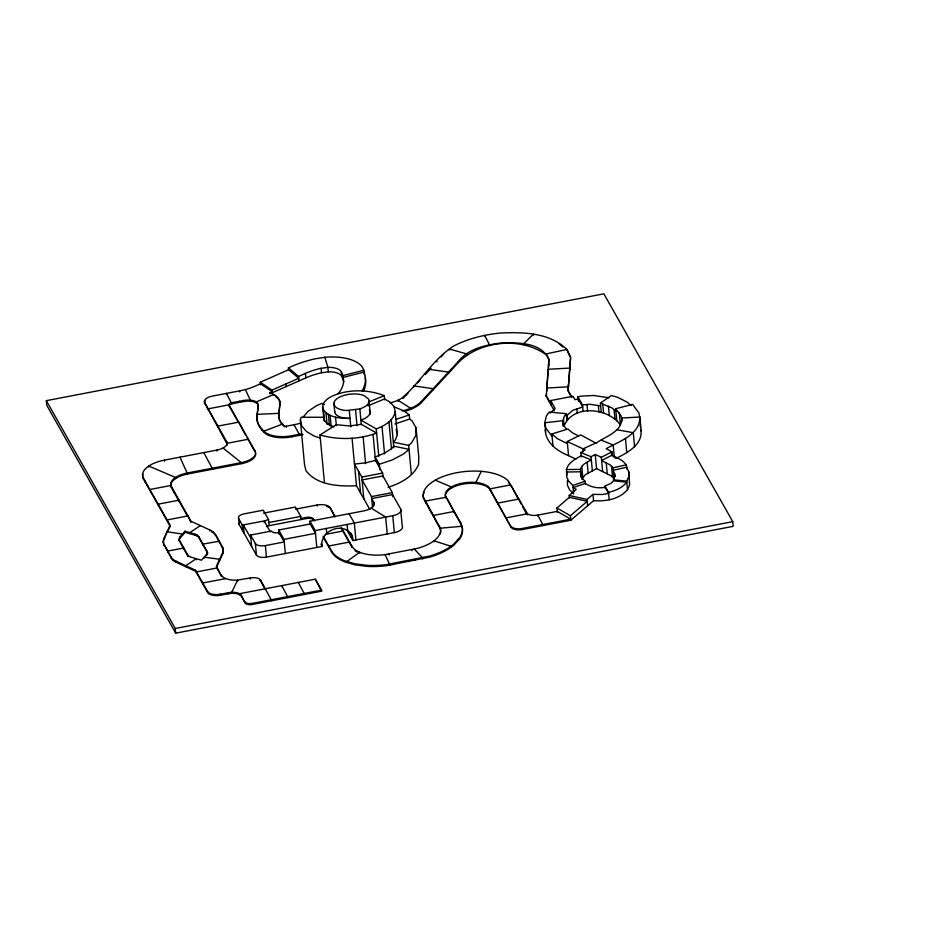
<?xml version="1.0" encoding="UTF-8"?>
<svg xmlns="http://www.w3.org/2000/svg" width="927" height="927" viewBox="0 0 927 927"><rect width="100%" height="100%" fill="white"/><g stroke="black" fill="none" stroke-linecap="round" stroke-linejoin="round"><path stroke-width="1.39" d="M223.256 549.838L223.349 551.31A27.439 12.758 -5.3 0 1 222.7 553.825L216.489 567.347L221.599 576.385L216.397 566.293L222.607 552.77A27.439 12.758 -5.3 0 0 223.245 550.244L223.256 549.746A27.439 12.758 -5.3 0 0 222.41 546.849L215.493 534.612A26.362 12.26 -5.3 0 0 213.28 532.086L212.781 531.704A26.362 12.26 -5.3 0 0 209.803 529.966L190.892 521.217L170.869 485.481A22.341 10.382 -5.3 0 1 187.497 472.955L241.321 462.643A18.98 8.818 -5.3 0 0 254.995 450.881L228.969 404.832A3.708 1.727 -5.3 0 1 231.727 402.758L243.581 400.487A11.727 5.446 -5.3 0 1 258.135 405.041L257.127 415.423A72.955 33.917 -5.3 0 0 262.237 430.371L263.963 432.237A23.812 11.066 -5.3 0 0 291.808 436.814L299.803 435.273A54.056 25.122 -5.3 0 0 302.99 434.612M394.079 406.849L403.987 410.893L409.282 414.937L409.664 419.097L412.156 420.951L416.084 427.915L415.864 435.412L411.507 442.921L408.656 445.366L393.338 442.202L395.586 439.676L397.335 434.45M554.276 410.661L546.258 396.478L548.877 358.992C540.638 342.04 517.533 342.526 501.298 342.955C485.818 344.902 468.309 348.517 458.251 361.553L421.345 401.484A32.723 15.214 -5.3 0 1 402.109 410.939M548.517 367.903L548.969 360.058L546.27 353.917L566.872 349.433L570.557 357.022L568.054 391.148L570.65 358.077M546.258 396.478L546.455 394.01M546.64 391.553L548.228 369.259L569.688 368.077L569.792 369.131M257.127 415.423L258.227 406.096M343.732 382.051A65.632 30.51 -5.3 0 0 343.361 380.058L341.101 375.331A15.377 7.149 -5.3 0 0 328.309 371.82L320.649 372.921A52.63 24.461 -5.3 0 0 307.185 377.289L270.024 393.708L269.931 392.654L274.798 395.029A33.754 15.689 -5.3 0 1 279.942 401.565L278.853 415.528A50.985 23.696 -5.3 0 0 279.166 419.143M562.782 422.133L564.161 416.571L566.27 413.674L549.19 412.028L546.478 415.748L544.624 423.222L545.064 425.62M369.896 509.537L356.478 485.818C339.085 486.374 317.428 485.736 305.922 470.615L304.496 464.45L300.36 419.885L301.182 417.277L323.662 417.231L324.45 420.534L326.988 423.512L333.836 426.907M367.88 405.806L384.578 398.946L390.163 402.144L394.091 406.686L395.226 411.739C393.454 420.916 384.288 425.864 376.246 428.9L360.893 420.082A17.659 8.204 -5.3 0 0 369.653 410.302L369.294 409.885M566.907 475.03L566.397 469.572C568.321 462.434 575.273 459.224 581.113 455.783L591.345 459.943C587.115 462.225 581.785 464.207 580.406 469.352L581.171 477.532M581.878 479.259L585.204 474.809L596.559 468.633L611.136 475.829L614.033 478.714L613.025 467.799L610.128 464.914L601.623 460.545L612.226 455.053L622.284 460.707L626.397 464.809L626.779 468.9M425.481 502.121L425.389 501.067L446.223 497.243L446.327 498.297L445.528 496.884A22.851 10.626 -5.3 0 1 462.55 484.184A22.851 10.626 -5.3 0 1 489.236 488.517L511.159 527.289A9.085 4.229 -5.3 0 0 522.168 529.56L570.812 520.244L593.57 500.673C605.563 501.565 619.363 499.34 627.498 489.641L626.71 481.159L628.807 476.571L628.773 471.82L626.629 467.243L613.245 470.244L615.041 476.316M627.498 489.641L629.584 485.041L628.773 471.82M239.653 594.752L239.548 593.697L315.319 579.178L321.507 590.128L321.611 591.183L252.19 604.485A5.747 2.677 -5.3 0 1 245.215 603.048L241.449 596.397A10.776 5.006 -5.3 0 0 231.182 593.35L220.464 595.227A10.533 4.902 -5.3 0 1 207.706 592.608L195.678 571.345L176.13 562.214A22.341 10.382 -5.3 0 1 173.627 560.754L173.21 560.429A22.341 10.382 -5.3 0 1 171.356 558.309L164.253 544.867A30.278 14.079 -5.3 0 1 163.326 541.669L163.337 541.113A30.278 14.079 -5.3 0 1 164.044 538.332L170.07 525.203L143.453 478.17A29.108 13.523 -5.3 0 1 164.415 460.14L216.964 450.07A13.546 6.292 -5.3 0 0 227.127 443.303L248.39 439.224L248.494 440.279L247.103 437.834M163.917 539.943A30.278 14.079 -5.3 0 1 164.149 539.387L167.057 531.774L182.526 534.079L182.619 535.134M167.764 531.519L170.174 526.269L143.558 479.224A29.108 13.523 -5.3 0 1 142.955 473.975M481.31 471.333L475.389 483.465M550.151 413.129L555.146 408.459L550.661 400.545L573.048 396.258L574.995 399.688L578.147 398.992L582.689 407.023L572.654 410.371L566.478 415.817M575.864 459.05L568.552 455.667L567.243 441.519L580.708 434.902L596.084 443.233C605.03 436.385 622.434 432.075 621.704 417.984L639.897 417.046C639.978 435.03 618.935 441.356 606.177 448.703L611.924 451.82L612.318 456.072M615.702 458.506C627.011 453.094 642.944 444.705 640.963 429.885M390.058 402.886A24.647 11.46 -5.3 0 0 404.543 395.771C421.878 380.024 433.998 358.39 453.998 345.841C468.402 338.482 484.253 334.74 500.267 333.036C523.025 331.982 549.526 332.515 566.872 349.433L570.035 356.814M441.171 356.907L443.627 354.044M302.735 417.532L308.031 411.368L316.292 405.794L322.017 403.315L324.357 404.566M180.035 536.93L185.018 531.229L194.716 534.056A11.53 5.353 -5.3 0 1 196.918 534.949L197.277 535.169A11.53 5.353 -5.3 0 1 198.795 536.675L207.196 551.507A8.528 3.963 -5.3 0 1 207.428 552.793L207.37 553.013A8.528 3.963 -5.3 0 1 206.744 554.114L201.414 560.209L191.078 557.197A9.189 4.276 -5.3 0 1 189.328 556.478L189.038 556.316A9.189 4.276 -5.3 0 1 187.822 555.111L179.444 540.302A11.043 5.133 -5.3 0 1 179.143 538.645L179.212 538.355A11.043 5.133 -5.3 0 1 180.035 536.93L180.128 537.984A11.043 5.133 -5.3 0 0 179.305 539.41L179.247 539.699A11.043 5.133 -5.3 0 0 179.317 540.823M180.128 537.984L185.11 532.283L185.018 531.229M404.462 411.426A32.723 15.214 -5.3 0 0 421.449 402.538L458.344 362.608C479.862 340.487 521.495 336.443 546.374 354.971M405.551 395.841L408.286 392.874M417.602 382.805L420.476 379.699M425.273 374.508L431.055 368.251M569.213 495.47L576.246 489.421L573.118 487.625L585.273 483.407C591.009 487.312 598.332 488.691 605.111 487.231L608.633 493.454L602.121 494.497L592.99 494.369L587.081 499.456L569.213 495.47L569.445 497.996M557.382 512.434L556.965 507.973L569.375 497.301L587.243 501.287L570.395 515.771L570.812 520.244M601.264 412.608L600.395 403.129L611.333 395.528L617.255 397.185L627.081 402.075L631.136 405.458M200.348 525.586L189.873 532.643L189.965 533.697M320 434.96L336.269 424.705L349.78 425.98L361.287 424.265L376.64 433.083C358.714 439.653 338.332 440.186 320 434.96L324.427 482.631M581.206 456.791L580.812 452.55L585.227 449.85L567.243 441.519M580.812 452.55L591.044 456.71L595.238 454.485L601.333 457.312L611.924 451.82M595.713 443.036L583.071 448.853L583.338 451.681M288.633 370.093L288.424 367.857L291.97 366.292A74.6 34.67 -5.3 0 1 314.844 358.876L324.832 357.301A37.393 17.381 -5.3 0 1 362.608 367.671L363.836 370.221L364.253 374.682M260.313 382.225L288.598 369.699L298.749 378.274L272.017 390.105L260.313 382.225L260.557 384.844M288.424 367.857L298.575 376.432L306.767 372.816A52.63 24.461 -5.3 0 1 320.232 368.448L327.903 367.359A15.377 7.149 -5.3 0 1 340.684 370.87L342.955 375.597L343.361 380.058M269.931 392.654L272.167 391.669L260.452 383.79L255.667 385.91A41.483 19.282 -5.3 0 1 239.618 390.87L212.445 396.084A10.776 5.006 -5.3 0 0 204.682 402.758L227.231 444.357A13.546 6.292 -5.3 0 1 227.092 445.192M368.853 401.947L384.265 395.609L384.659 399.85M585.076 481.229L582.179 478.344L580.65 475.087L580.638 471.785L566.629 472.017L566.652 476.768L568.796 481.345L572.921 485.447L585.076 481.229L585.343 484.056M604.995 486.061L611.113 483.268L613.523 480.823L626.803 482.179C622.295 487.776 615.435 490.881 608.529 492.295L604.995 486.061L605.227 488.552M395.899 419.41L409.282 414.937M394.937 423.963L409.664 419.039M379.282 464.276L392.248 459.943L403.697 453.906L409.027 449.328L393.697 446.165L391.449 448.691L384.485 453.21L375.145 456.976L379.282 464.276L379.792 469.873M388.1 487.301C400.267 483.384 413.175 476.837 418.564 464.554L418.784 457.069L416.084 427.915M552.979 445.98L551.866 434.01L567.915 428.969L572.689 432.944L578.796 435.991M323.268 537.231L331.599 551.947A50.892 23.662 -5.3 0 0 344.427 561.739L354.832 564.821L366.999 566.374A50.892 23.662 -5.3 0 0 386.733 565.667L430.082 557.034A58.146 27.022 -5.3 0 0 448.68 548.923L453.384 545.621L460.001 538.436A58.146 27.022 -5.3 0 0 462.167 527.312L460.649 522.724L445.423 495.829A22.851 10.626 -5.3 0 1 462.457 483.129A22.851 10.626 -5.3 0 1 489.132 487.463L511.159 527.289M342.955 375.597L363.836 370.221M616.803 420.673L615.69 408.714L632.608 404.392L638.923 412.955L639.85 417.915M333.905 403.326L334.38 405.423A17.659 8.204 -5.3 0 0 346.466 410.534L359.861 408.911A17.659 8.204 -5.3 0 0 368.61 399.131L364.276 395.69A17.659 8.204 -5.3 0 0 345.215 395.041A17.659 8.204 -5.3 0 0 333.905 403.326L334.705 411.924M341.263 527.382L352.017 546.374A30.556 14.206 -5.3 0 0 385.122 554.613L416.675 548.541A38.146 17.729 -5.3 0 0 432.434 541.878L435.25 539.757A38.146 17.729 -5.3 0 0 440.325 528.205L423.338 497.162A44.508 20.695 -5.3 0 1 456.582 472.747A44.508 20.695 -5.3 0 1 508.263 480.893L527.428 513.778A9.34 4.345 -5.3 0 0 537.834 515.111L557.289 511.38L570.708 519.19L522.075 528.506A9.085 4.229 -5.3 0 1 511.067 526.235M613.025 467.799L626.397 464.809M578.355 401.217L577.95 396.837L581.102 396.142L593.581 395.493L609.363 397.776M577.95 396.837L582.492 404.879L590.059 404.288L600.661 405.991M280.139 404.67L280.035 403.616L278.749 414.473A50.985 23.696 -5.3 0 0 281.738 423.199L284.149 425.864A1.854 0.857 -5.3 0 0 286.316 426.211L296.2 424.288A32.074 14.913 -5.3 0 0 299.861 423.349M323.164 536.177L331.495 550.893A50.892 23.662 -5.3 0 0 344.334 560.684L354.74 563.767L366.907 565.319A50.892 23.662 -5.3 0 0 386.629 564.613L429.989 555.98A58.146 27.022 -5.3 0 0 448.587 547.869L453.291 544.566L459.908 537.382A58.146 27.022 -5.3 0 0 462.063 526.258L440.325 528.205L440.429 529.259A38.146 17.729 -5.3 0 1 440.302 533.906M46.35 400.661L603.859 293.836L732.759 521.658L733.187 526.339L175.678 633.164L46.779 405.342L46.35 400.661L175.249 628.483L175.678 633.164M238.135 421.97L229.073 405.887A3.708 1.727 -5.3 0 1 231.831 403.813L243.685 401.542A11.727 5.446 -5.3 0 1 258.193 405.238M278.981 414.415L278.888 413.349L257.022 414.369A72.955 33.917 -5.3 0 0 262.144 429.317L263.859 431.182A23.812 11.066 -5.3 0 0 291.715 435.748L299.711 434.218A54.056 25.122 -5.3 0 0 301.843 433.79M171.402 486.779L171.507 487.834L170.974 486.536A22.341 10.382 -5.3 0 1 187.59 474.01L241.414 463.697A18.98 8.818 -5.3 0 0 255.539 453.048M382.642 473.071L375.47 460.395L365.551 462.886L354.462 464.045L361.82 477.069L382.642 473.071L383.013 477.162M263.535 513.152L295.435 507.046L300.73 516.397L301.02 519.549M295.632 509.143L317.08 505.03A10.776 5.006 -5.3 0 1 330.139 507.718L335.238 516.721M392.33 492.608L382.909 475.957L362.086 479.943L371.507 496.594L392.33 492.608L392.7 496.652M244.102 533.268L243.326 524.937L264.149 520.951L270.313 531.843M268.83 522.515L300.73 516.397M300.927 518.494L306.373 517.451A5.794 2.7 -5.3 0 1 313.396 518.9L314.496 520.858M266.501 526.548A5.84 2.711 -5.3 0 1 269.12 525.667L306.466 518.506A5.794 2.7 -5.3 0 1 313.488 519.954L313.396 518.9M310.209 523.975L278.726 530.012L284.01 539.363L315.504 533.326L310.209 523.975L309.954 521.217L363.511 510.951A14.172 6.593 -5.3 0 0 373.732 502.167L371.692 498.575L392.515 494.589L400.638 508.958L402.202 525.864A10.915 5.075 -5.3 0 1 394.346 532.619L352.851 540.568L347.555 531.217M250.568 535.041L271.379 531.055A6.257 2.908 -5.3 0 0 278.957 532.608L284.253 541.971L265.377 545.586A8.262 3.835 -5.3 0 1 255.365 543.535L250.568 535.041L251.634 546.582M309.954 521.217L315.25 530.568L392.77 515.713A10.915 5.075 -5.3 0 0 400.638 508.958M325.25 534.415L343.291 530.962L343.384 532.017M269.12 525.667L268.552 519.56L263.268 510.198L243.986 513.894A7.428 3.453 -5.3 0 0 238.633 518.494L239.201 524.601L256.443 555.064A8.262 3.835 -5.3 0 0 266.443 557.127L322.237 546.432L321.854 542.272A16.362 14.183 -29.5 0 1 346.072 529.723M225.771 578.587L202.77 582.99L202.862 584.045M271.738 600.742L260.557 580.093A8.517 3.963 -5.3 0 0 250.244 577.973L237.636 580.105A16.929 7.868 -5.3 0 1 221.507 575.331M164.253 544.867L171.263 557.243A22.341 10.382 -5.3 0 0 173.117 559.375L173.523 559.699A22.341 10.382 -5.3 0 0 176.026 561.159L195.574 570.29L207.613 591.553A10.533 4.902 -5.3 0 0 220.371 594.172L231.09 592.295A10.776 5.006 -5.3 0 1 241.356 595.343L245.215 603.048M245.122 601.994A5.747 2.677 -5.3 0 0 252.086 603.431L321.507 590.128M175.249 628.483L732.759 521.658M545.679 432.237L544.798 422.758L562.793 420.719L563.616 425.099L566.304 429.282M566.397 469.572L580.406 469.352M626.71 481.159L613.419 479.804L614.798 476.791L614.775 473.488M384.265 395.609C367.382 389.143 347.196 388.923 330.707 396.837A29.2 13.581 -5.3 0 0 322.677 406.605L323.465 409.908C329.467 417.95 340.823 418.459 350.012 418.378L347.196 418.367A17.659 8.204 -5.3 0 1 335.099 413.268L334.635 411.159M617.127 429.769L633.28 432.7L634.589 446.837M600.395 403.129L612.017 407.938L615.922 411.194M185.11 532.283L194.821 535.111A11.53 5.353 -5.3 0 1 197.022 536.003L197.381 536.223A11.53 5.353 -5.3 0 1 198.899 537.73L207.289 552.562A8.528 3.963 -5.3 0 1 207.521 553.848L207.405 552.874M320.29 438.065L314.334 436.153L306.547 431.576L301.785 426.038L300.36 419.885M601.183 440.128L613.164 445.006L614.346 457.741M435.261 480.163L451.403 486.988L451.507 488.042M567.44 443.697L557.614 438.807L551.866 434.01M568.552 455.667C557.521 451.24 545.667 442.874 545.238 429.838M556.965 507.973L570.395 515.771M371.136 508.077L385.667 517.081L387.243 533.987M346.107 529.711C350.186 531.727 353.326 535.852 352.851 540.568M223.059 448.031L241.321 462.643L241.414 463.697M615.69 408.714L621.09 415.783L621.913 420.163M552.098 436.501L545.771 427.926L544.798 422.758M559.213 343.871L562.944 347.057M527 514.358L527.521 514.833L527.428 513.778L506.304 517.822L506.397 518.877M573.709 493.917L569.584 489.815L567.44 485.238L567.417 480.487M414.311 549.074L422.677 557.915L422.77 558.969M508.355 481.947L509.931 484.543M293.986 424.751L299.803 435.273M567.95 390.082L572.017 397.266M568.726 392.341L571.438 397.127M546.154 395.423L550.986 403.952M518.228 498.993L511.542 486.304M520.986 503.871L518.772 499.074L497.95 503.071L498.054 504.126M522.388 506.362L526.617 513.836L526.524 512.782M453.071 510.209L460.742 523.778L460.649 522.724M424.068 492.341A44.508 20.695 -5.3 0 0 423.43 498.216L440.429 529.259M349.05 513.72L354.346 523.083L355.91 539.989M350.487 532.898L352.469 536.409M334.693 516.652L330.139 507.718M341.368 528.436L352.109 547.428L352.017 546.374M320.916 544.091L322.237 546.432M245.725 435.4L238.726 422.133L217.915 426.13L218.007 427.185M249.154 441.449L255.087 451.936L254.995 450.881M321.611 591.183L315.319 579.178M204.682 402.758L226.709 441.692L227.231 444.357M298.343 582.434L304.635 594.439M203.813 452.596L212.712 469.189M243.326 524.937L250.858 538.251M238.633 518.494L243.534 527.162M259.827 580.244A8.517 3.963 -5.3 0 1 260.649 581.148L264.844 588.564M222.758 548.378A27.439 12.758 -5.3 0 0 222.515 547.903L215.493 534.612M172.109 488.911L187.312 515.771M180.162 542.457L187.926 556.165A9.189 4.276 -5.3 0 0 188.227 556.594M245.342 389.56L250.858 401.24M385.122 554.613L389.989 565.146M179.977 457.162L187.59 474.01M461.217 524.949L462.167 527.312M324.832 357.301L327.903 367.359L328.309 371.82M396.2 429.398L397.046 433.187M640.036 424.925L640.476 427.266M639.897 417.046L641.206 431.182M625.458 438.506L626.768 452.654M621.704 417.984L621.878 421.356M619.294 413.002L620.406 424.972C608.39 407.776 572.886 403.987 564.091 425.957L563.477 419.352M614.103 409.688L614.983 419.166M608.425 406.153L609.306 415.632M611.368 452.109L611.635 454.937M611.53 466.316L612.538 477.22M602.712 403.778L603.593 413.257M606.212 462.666L607.22 473.581M608.529 492.295L609.213 499.757M598.332 405.342L598.946 411.959M601.333 457.312L602.643 471.449M595.238 454.485L596.559 468.633M587 404.45L587.614 411.067M591.044 456.71L592.353 470.858M592.99 494.369L593.57 500.673M582.492 404.879L583.106 411.484M587.15 462.167L588.158 473.071M587.081 499.456L587.66 505.76M576.803 408.587L577.22 413.06M581.774 466.339L582.793 477.254M569.92 365.111L570.024 366.165M568.355 384.925L568.46 385.98M568.309 387.892L568.205 386.837L546.745 388.031L546.837 389.085M567.162 414.879L567.567 419.352M566.27 413.674L566.884 420.29M572.921 485.447L573.581 492.654M563.06 422.179L563.442 426.246M562.793 420.719L563.292 426.142M548.61 364.427L548.703 365.481M550.661 400.545L551.078 405.006M533.662 335.145L533.558 334.091L523.697 343.662L523.801 344.717M543.234 525.528L537.834 515.111L537.938 516.165M522.075 528.506L522.168 529.56M516.837 495.655L516.93 496.71M510.789 485.957L510.684 484.891L489.931 488.877L490.024 489.931M489.966 345.678L484.624 335.342L484.717 336.397M496.015 499.641L496.119 500.696M490.719 490.29L490.823 491.345M466.594 354.937L466.49 353.882L449.398 348.981L449.502 350.035M458.251 361.553L458.344 362.608M448.598 373.164L448.494 372.109L429.004 369.294L429.108 370.348M454.357 512.492L454.265 511.437L433.442 515.424L433.546 516.478M452.33 508.019L452.422 509.074L447.034 498.656M436.791 360.87L436.895 361.936M451.032 547.266L450.939 546.212L433.848 540.823L433.94 541.878M433.28 389.734L433.176 388.68L413.662 385.899L413.755 386.953M439.421 525.98L439.514 527.034M421.345 401.484L421.449 402.538M431.507 512.005L431.611 513.06M426.211 502.643L426.316 503.697M410.777 409.328L410.673 408.274L397.95 400.255L398.042 401.31M404.543 395.771L404.647 396.826M408.656 445.366L411.368 474.52M415.018 559.387L415.122 560.441M411.947 549.607L412.04 550.661M395.226 411.739L397.37 434.798M408.853 560.568L408.946 561.623M391.229 419.491L393.848 447.753M388.969 422.017L391.507 449.386M392.77 515.713L394.346 532.619M382.005 426.524L384.554 453.894M393.152 563.57L393.257 564.624M389.039 553.987L389.131 555.041M376.246 428.9L378.795 456.269M373.06 434.485L375.539 461.183M369.085 401.229L370.279 414.126M373.732 502.167L373.987 504.983M371.507 496.594L372.515 507.382M363.141 436.976L365.609 463.627M359.861 408.911L361.321 424.67M355.574 409.989L357.034 425.748M361.82 477.069L363.836 498.83M358.552 471.287L360.568 493.048M352.051 438.135L356.478 485.818M349.294 410.545L350.8 426.872M359.815 553.315L359.722 552.249L346.802 561.542L346.895 562.596M341.46 371.912L341.878 376.374M349.653 543.083L349.549 542.028L328.737 546.015L328.83 547.069M347.115 524.462L347.695 530.719M335.574 417.196L336.362 425.678M330.116 415.377L331.171 426.698M328.367 414.311L329.409 425.632M326.003 412.897L327.046 424.218M321.136 368.239L321.542 372.712M323.465 409.908L324.52 421.229M322.677 406.605L323.929 420.105M331.495 550.893L331.599 551.947M326.292 528.448L326.756 533.431M305.423 373.396L305.84 377.868M317.08 505.03L317.185 506.084M315.25 530.568L316.814 547.475M298.575 376.432L298.992 380.893M306.373 517.451L306.466 518.506M291.715 435.748L291.808 436.814M285.945 383.94L286.188 386.559M286.316 426.211L286.408 427.277M284.149 425.864L284.253 426.918M282.608 425.145L282.515 424.091L263.859 431.182L263.963 432.237M273.859 395.528L273.766 394.473L256.304 401.912L256.408 402.967M272.017 390.105L272.26 392.724M284.01 539.363L285.331 553.512M288.065 597.602L281.785 585.609L281.878 586.664M278.726 530.012L279.12 534.253M262.144 429.317L262.237 430.371M265.377 545.586L266.443 557.127M260.557 580.093L260.649 581.148M243.581 400.487L243.685 401.542M255.365 543.535L256.443 555.064M239.618 390.87L239.722 391.936M239.409 401.287L239.502 402.341M250.244 577.973L250.336 579.027M252.086 603.431L252.19 604.485M233.21 402.48L233.303 403.535M231.831 403.813L226.431 393.407L226.536 394.462M242.098 524.624L242.665 530.731M229.154 406.107L228.969 404.832L208.123 408.83L208.227 409.885M241.356 595.343L241.449 596.397M226.709 441.692L226.814 442.747M237.741 581.159L237.636 580.105L231.182 593.35M216.964 450.07L217.057 451.136M228.309 592.654L228.401 593.709M222.41 546.849L222.515 547.903M222.607 552.77L222.7 553.825M207.335 407.428L207.428 408.483M219.317 542.249L219.212 541.194L203.001 544.091L203.094 545.146M219.734 560.302L219.629 559.248L204.079 557.162L204.172 558.216M220.371 594.172L220.464 595.227M217.416 568.981L217.312 567.927L196.501 571.913L196.594 572.979M213.198 532.017L213.291 533.071M209.803 529.966L209.896 531.02M207.196 551.507L207.289 552.562M206.744 554.114L206.837 555.169M207.613 591.553L207.706 592.608M198.795 536.675L198.899 537.73M197.15 535.088L197.254 536.142M194.716 534.056L194.821 535.111M196.339 559.757L196.246 558.703L185.806 565.725L185.898 566.779M190.892 521.217L190.985 522.272L187.903 515.933L167.08 519.92L167.184 520.974M195.574 570.29L195.678 571.345M187.822 555.111L187.926 556.165M183.894 549.039L183.789 547.984L167.764 551.055L167.857 552.11M179.085 501.229L178.981 500.174L158.169 504.161L158.262 505.215M175.585 478.529L175.493 477.475L148.784 466.038L148.876 467.092M179.444 540.302L179.548 541.356A11.043 5.133 -5.3 0 1 179.409 541.09M174.438 492.144L174.531 493.199M170.974 486.536L170.869 485.481L149.873 489.502L149.965 490.557M176.026 561.159L176.13 562.214M164.415 460.14L164.519 461.194M173.187 559.433L173.279 560.487M171.263 557.243L171.356 558.309M164.044 538.332L164.149 539.387M163.326 541.577L163.43 542.643M147.555 485.412L147.66 486.466M145.099 481.078L145.203 482.133M143.453 478.17L143.558 479.224M239.201 524.601A7.428 3.453 -5.3 0 1 239.572 522.353M264.172 522.48A5.84 2.711 -5.3 0 1 268.552 519.56M326.478 506.327A10.776 5.006 -5.3 0 1 327.521 506.698M328.425 507.127A10.776 5.006 -5.3 0 1 329.201 507.625M357.231 552.075A30.556 14.206 -5.3 0 1 355.064 550.673M275.806 396.721A33.754 15.689 -5.3 0 1 280.035 402.619M365.122 377.289A87.601 40.718 -5.3 0 1 363.743 390.788M338.135 393.593A65.632 30.51 -5.3 0 0 343.117 377.44L364.01 372.063A87.601 40.718 -5.3 0 1 362.098 390.881M403.824 397.637A24.647 11.46 -5.3 0 1 402.874 398.436M281.843 424.253A50.985 23.696 -5.3 0 1 280.661 422.608M279.769 420.893A50.985 23.696 -5.3 0 1 279.421 420.024M204.786 403.813A10.776 5.006 -5.3 0 1 205.319 400.545M222.955 548.854A27.439 12.758 -5.3 0 1 223.349 550.8M164.357 545.922A30.278 14.079 -5.3 0 1 163.43 542.724L163.43 542.168A30.278 14.079 -5.3 0 1 163.581 541.067M211.785 532.017A26.362 12.26 -5.3 0 1 212.353 532.376M214.658 534.358A26.362 12.26 -5.3 0 1 215.319 535.227"/></g></svg>
